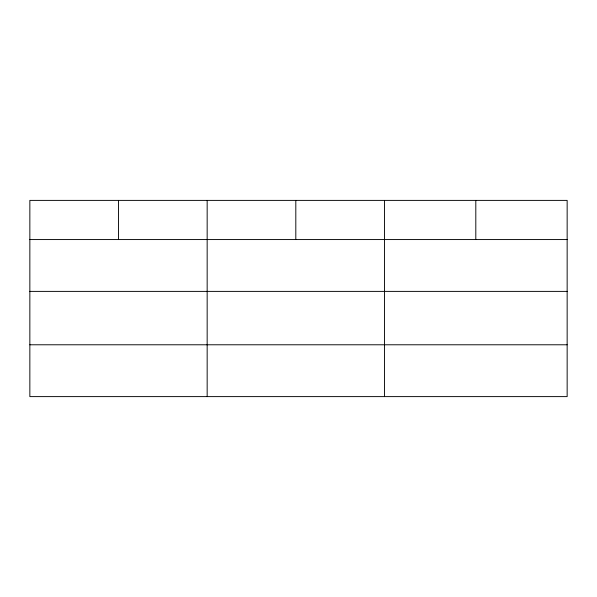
<?xml version="1.0" encoding="UTF-8"?>
<svg xmlns="http://www.w3.org/2000/svg" width="597" height="597" viewBox="0 0 597 597"><rect width="100%" height="100%" fill="white"/><g stroke="black" fill="none" stroke-linecap="round" stroke-linejoin="round"><path stroke-width="0.9" d="M567.15 291.388L567.15 200.391L29.85 200.391L29.85 396.609L567.15 396.609L567.15 291.388L29.85 291.388M29.85 239.561L567.15 239.561M29.85 344.782L567.15 344.782M475.809 200.391L475.809 239.561M384.468 200.391L384.468 396.609M295.813 200.391L295.813 239.561M207.159 200.391L207.159 396.609M118.505 200.391L118.505 239.561"/></g></svg>
